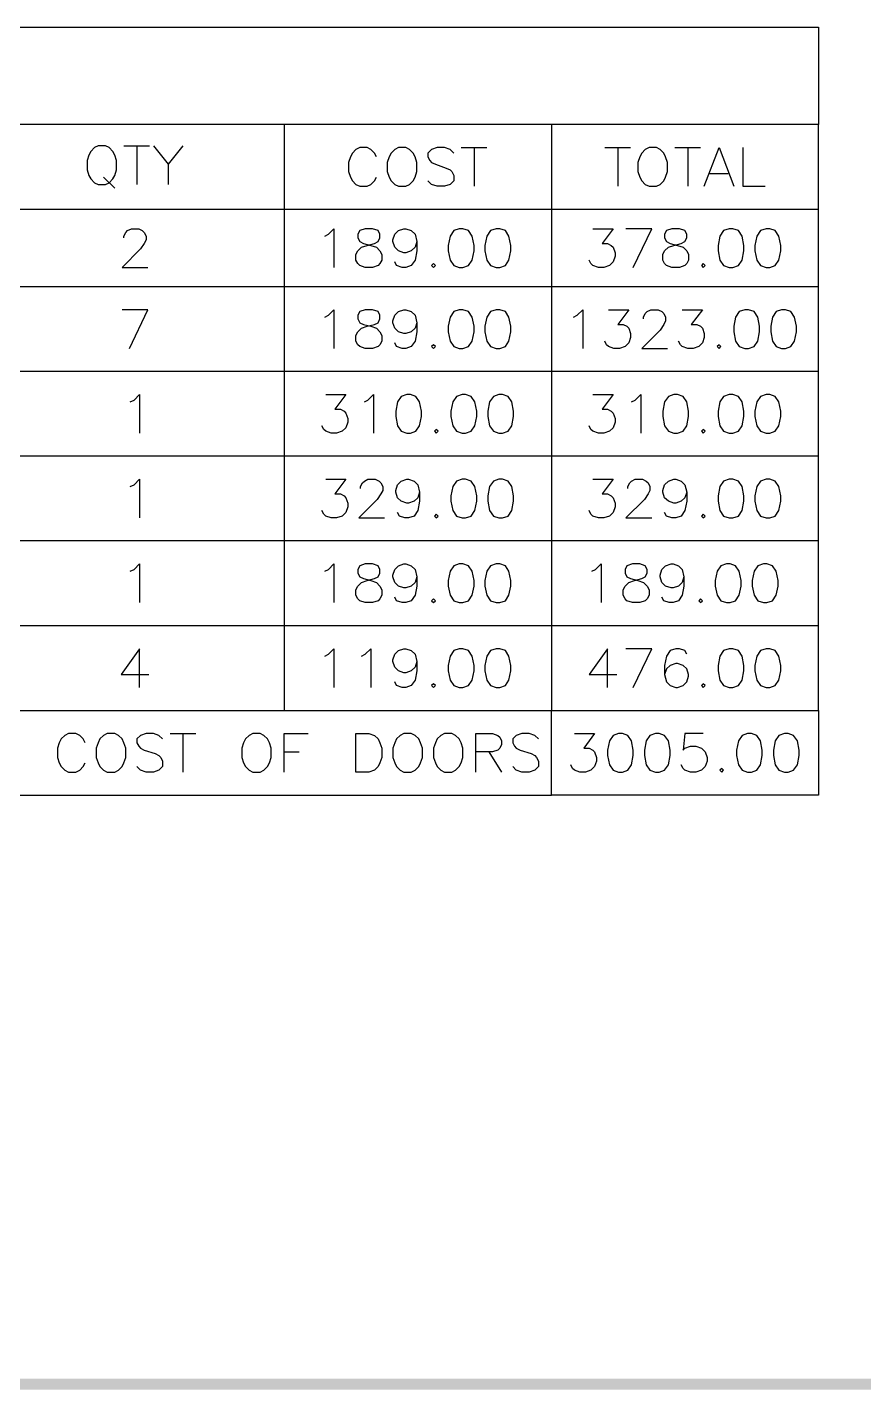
# Paper-space layout 'D-size Plot' of a CAD drawing. Extents: x 0 to 34.1, y 0 to 23.
# Drawn here: x 11.35 to 15.24, y -0.03 to 6.31 of the extents above; entities that cross this region are included whole.
import ezdxf
from ezdxf.xclip import XClip

# ---------------------------------------------------------------- set-up
doc = ezdxf.new("R2010")
doc.units = 0
doc.header["$XCLIPFRAME"] = 0
doc.layers.add('Text', color=7, linetype='Continuous')

# ---------------------------------------------------------------- blocks, each defined once
blk = doc.blocks.new('Viewport3')
at = {"linetype": 'Continuous', "lineweight": 25, "true_color": 0x000000}
blk.add_hatch(color=18, dxfattribs=at).paths.add_polyline_path([(-0.0005, 0.0251), (31.8516, 0.0251), (31.8516, -0.0257), (-0.0005, -0.0257)])
at = {"color": 18, "linetype": 'Continuous', "lineweight": 25, "true_color": 0x000000}
for p, q in [((11.8005, 5.7626), (11.9205, 5.7626)), ((11.8605, 5.7626), (11.8605, 5.5826)), ((12.0755, 5.7626), (12.0063, 5.6768)), ((13.3697, 5.7543), (13.4897, 5.7543)), ((13.4297, 5.7543), (13.4297, 5.5743)), ((14.038, 5.7543), (14.158, 5.7543)), ((14.098, 5.7543), (14.098, 5.5743)), ((14.3638, 5.7543), (14.4838, 5.7543)), ((14.4238, 5.7543), (14.4238, 5.5743)), ((11.7063, 5.6168), (11.758, 5.5651)), ((14.5263, 5.6343), (14.6122, 5.6343)), ((11.158, 3.1351), (12.5463, 3.1351)), ((12.5463, 3.1351), (13.7897, 3.1351)), ((12.0155, 3.0285), (12.1355, 3.0285)), ((12.0755, 3.0285), (12.0755, 2.8485)), ((12.5463, 2.9426), (12.6155, 2.9426)), ((13.498, 2.9426), (13.558, 2.8485)), ((11.158, 2.741), (12.5463, 2.741)), ((12.5463, 2.741), (13.7897, 2.741))]:
    blk.add_line(p, q, dxfattribs=at)
for points in [[(1.6178, 5.861), (1.6178, 6.3143), (2.5353, 6.3143), (3.6154, 6.3143), (4.8412, 6.3143), (7.2837, 6.3143), (8.7838, 6.3143), (11.158, 6.3143), (12.5463, 6.3143), (13.7897, 6.3143), (15.0322, 6.3143), (15.0322, 5.861)], [(12.5463, 5.861), (11.158, 5.861), (11.158, 5.4668)], [(13.7897, 5.861), (12.5463, 5.861), (12.5463, 5.4668)], [(15.0322, 5.4668), (15.0322, 5.861), (13.7897, 5.861), (13.7897, 5.4668)], [(11.6805, 5.7626), (11.6638, 5.7543), (11.6463, 5.7368), (11.638, 5.7193), (11.6296, 5.6943), (11.6296, 5.651), (11.638, 5.6251), (11.6463, 5.6085), (11.6638, 5.591), (11.6805, 5.5826), (11.7155, 5.5826), (11.7321, 5.591), (11.7496, 5.6085), (11.758, 5.6251), (11.7663, 5.651), (11.7663, 5.6943), (11.758, 5.7193), (11.7496, 5.7368), (11.7321, 5.7543), (11.7155, 5.7626), (11.6805, 5.7626)], [(11.938, 5.7626), (12.0063, 5.6768), (12.0063, 5.5826)], [(12.9755, 5.711), (12.9663, 5.7285), (12.9497, 5.7451), (12.9322, 5.7543), (12.898, 5.7543), (12.8805, 5.7451), (12.8638, 5.7285), (12.8555, 5.711), (12.8463, 5.6851), (12.8463, 5.6426), (12.8555, 5.6168), (12.8638, 5.5993), (12.8805, 5.5826), (12.898, 5.5743), (12.9322, 5.5743), (12.9497, 5.5826), (12.9663, 5.5993), (12.9755, 5.6168)], [(13.078, 5.7543), (13.0605, 5.7451), (13.0438, 5.7285), (13.0355, 5.711), (13.0263, 5.6851), (13.0263, 5.6426), (13.0355, 5.6168), (13.0438, 5.5993), (13.0605, 5.5826), (13.078, 5.5743), (13.1122, 5.5743), (13.1297, 5.5826), (13.1463, 5.5993), (13.1555, 5.6168), (13.1638, 5.6426), (13.1638, 5.6851), (13.1555, 5.711), (13.1463, 5.7285), (13.1297, 5.7451), (13.1122, 5.7543), (13.078, 5.7543)], [(13.3355, 5.7285), (13.318, 5.7451), (13.2922, 5.7543), (13.258, 5.7543), (13.2322, 5.7451), (13.2155, 5.7285), (13.2155, 5.711), (13.2238, 5.6943), (13.2322, 5.6851), (13.2497, 5.6768), (13.3005, 5.6593), (13.318, 5.651), (13.3263, 5.6426), (13.3355, 5.6251), (13.3355, 5.5993), (13.318, 5.5826), (13.2922, 5.5743), (13.258, 5.5743), (13.2322, 5.5826), (13.2155, 5.5993)], [(14.2438, 5.7543), (14.2263, 5.7451), (14.2097, 5.7285), (14.2005, 5.711), (14.1922, 5.6851), (14.1922, 5.6426), (14.2005, 5.6168), (14.2097, 5.5993), (14.2263, 5.5826), (14.2438, 5.5743), (14.278, 5.5743), (14.2955, 5.5826), (14.3122, 5.5993), (14.3205, 5.6168), (14.3297, 5.6426), (14.3297, 5.6851), (14.3205, 5.711), (14.3122, 5.7285), (14.2955, 5.7451), (14.278, 5.7543), (14.2438, 5.7543)], [(14.5005, 5.5743), (14.5697, 5.7543), (14.638, 5.5743)], [(14.6805, 5.7543), (14.6805, 5.5743), (14.7838, 5.5743)], [(12.5463, 5.4668), (11.158, 5.4668), (11.158, 5.1068)], [(13.7897, 5.4668), (12.5463, 5.4668), (12.5463, 5.1068)], [(15.0322, 5.1068), (15.0322, 5.4668), (13.7897, 5.4668), (13.7897, 5.1068)], [(11.8005, 5.3343), (11.8005, 5.3426), (11.8096, 5.3593), (11.818, 5.3685), (11.8355, 5.3768), (11.8696, 5.3768), (11.8863, 5.3685), (11.8955, 5.3593), (11.9038, 5.3426), (11.9038, 5.3251), (11.8955, 5.3085), (11.878, 5.2826), (11.7921, 5.1968), (11.9121, 5.1968)], [(12.7355, 5.3426), (12.7521, 5.351), (12.778, 5.3768), (12.778, 5.1968)], [(12.9238, 5.3768), (12.898, 5.3685), (12.8897, 5.351), (12.8897, 5.3343), (12.898, 5.3168), (12.9155, 5.3085), (12.9497, 5.2993), (12.9755, 5.291), (12.9922, 5.2743), (13.0005, 5.2568), (13.0005, 5.231), (12.9922, 5.2143), (12.9838, 5.2051), (12.958, 5.1968), (12.9238, 5.1968), (12.898, 5.2051), (12.8897, 5.2143), (12.8805, 5.231), (12.8805, 5.2568), (12.8897, 5.2743), (12.9063, 5.291), (12.9322, 5.2993), (12.9663, 5.3085), (12.9838, 5.3168), (12.9922, 5.3343), (12.9922, 5.351), (12.9838, 5.3685), (12.958, 5.3768), (12.9238, 5.3768)], [(13.1638, 5.3168), (13.1555, 5.291), (13.138, 5.2743), (13.1122, 5.2651), (13.1038, 5.2651), (13.078, 5.2743), (13.0605, 5.291), (13.0522, 5.3168), (13.0522, 5.3251), (13.0605, 5.351), (13.078, 5.3685), (13.1038, 5.3768), (13.1122, 5.3768), (13.138, 5.3685), (13.1555, 5.351), (13.1638, 5.3168), (13.1638, 5.2743), (13.1555, 5.231), (13.138, 5.2051), (13.1122, 5.1968), (13.0955, 5.1968), (13.0697, 5.2051), (13.0605, 5.2226)], [(13.3605, 5.3768), (13.3355, 5.3685), (13.318, 5.3426), (13.3097, 5.2993), (13.3097, 5.2743), (13.318, 5.231), (13.3355, 5.2051), (13.3605, 5.1968), (13.378, 5.1968), (13.4038, 5.2051), (13.4205, 5.231), (13.4297, 5.2743), (13.4297, 5.2993), (13.4205, 5.3426), (13.4038, 5.3685), (13.378, 5.3768), (13.3605, 5.3768)], [(13.5322, 5.3768), (13.5063, 5.3685), (13.4897, 5.3426), (13.4805, 5.2993), (13.4805, 5.2743), (13.4897, 5.231), (13.5063, 5.2051), (13.5322, 5.1968), (13.5497, 5.1968), (13.5755, 5.2051), (13.5922, 5.231), (13.6005, 5.2743), (13.6005, 5.2993), (13.5922, 5.3426), (13.5755, 5.3685), (13.5497, 5.3768), (13.5322, 5.3768)], [(13.9822, 5.3768), (14.0763, 5.3768), (14.0255, 5.3085), (14.0505, 5.3085), (14.068, 5.2993), (14.0763, 5.291), (14.0855, 5.2651), (14.0855, 5.2485), (14.0763, 5.2226), (14.0597, 5.2051), (14.0338, 5.1968), (14.008, 5.1968), (13.9822, 5.2051), (13.9738, 5.2143), (13.9655, 5.231)], [(14.1705, 5.1968), (14.2563, 5.3768), (14.1363, 5.3768)], [(14.3505, 5.3768), (14.3255, 5.3685), (14.3163, 5.351), (14.3163, 5.3343), (14.3255, 5.3168), (14.3422, 5.3085), (14.3763, 5.2993), (14.4022, 5.291), (14.4197, 5.2743), (14.428, 5.2568), (14.428, 5.231), (14.4197, 5.2143), (14.4105, 5.2051), (14.3855, 5.1968), (14.3505, 5.1968), (14.3255, 5.2051), (14.3163, 5.2143), (14.308, 5.231), (14.308, 5.2568), (14.3163, 5.2743), (14.3338, 5.291), (14.3597, 5.2993), (14.3938, 5.3085), (14.4105, 5.3168), (14.4197, 5.3343), (14.4197, 5.351), (14.4105, 5.3685), (14.3855, 5.3768), (14.3505, 5.3768)], [(14.6163, 5.3768), (14.5905, 5.3685), (14.5738, 5.3426), (14.5655, 5.2993), (14.5655, 5.2743), (14.5738, 5.231), (14.5905, 5.2051), (14.6163, 5.1968), (14.6338, 5.1968), (14.6597, 5.2051), (14.6763, 5.231), (14.6855, 5.2743), (14.6855, 5.2993), (14.6763, 5.3426), (14.6597, 5.3685), (14.6338, 5.3768), (14.6163, 5.3768)], [(14.788, 5.3768), (14.7622, 5.3685), (14.7455, 5.3426), (14.7363, 5.2993), (14.7363, 5.2743), (14.7455, 5.231), (14.7622, 5.2051), (14.788, 5.1968), (14.8055, 5.1968), (14.8305, 5.2051), (14.848, 5.231), (14.8563, 5.2743), (14.8563, 5.2993), (14.848, 5.3426), (14.8305, 5.3685), (14.8055, 5.3768), (14.788, 5.3768)], [(13.2405, 5.2143), (13.2322, 5.2051), (13.2405, 5.1968), (13.2497, 5.2051), (13.2405, 5.2143)], [(14.4963, 5.2143), (14.488, 5.2051), (14.4963, 5.1968), (14.5055, 5.2051), (14.4963, 5.2143)], [(12.5463, 5.1068), (11.158, 5.1068), (11.158, 4.7126)], [(13.7897, 5.1068), (12.5463, 5.1068), (12.5463, 4.7126)], [(15.0322, 4.7126), (15.0322, 5.1068), (13.7897, 5.1068), (13.7897, 4.7126)], [(11.8263, 4.8193), (11.9121, 4.9993), (11.7921, 4.9993)], [(12.7355, 4.9651), (12.7521, 4.9743), (12.778, 4.9993), (12.778, 4.8193)], [(12.9238, 4.9993), (12.898, 4.991), (12.8897, 4.9743), (12.8897, 4.9568), (12.898, 4.9393), (12.9155, 4.931), (12.9497, 4.9226), (12.9755, 4.9143), (12.9922, 4.8968), (13.0005, 4.8793), (13.0005, 4.8543), (12.9922, 4.8368), (12.9838, 4.8285), (12.958, 4.8193), (12.9238, 4.8193), (12.898, 4.8285), (12.8897, 4.8368), (12.8805, 4.8543), (12.8805, 4.8793), (12.8897, 4.8968), (12.9063, 4.9143), (12.9322, 4.9226), (12.9663, 4.931), (12.9838, 4.9393), (12.9922, 4.9568), (12.9922, 4.9743), (12.9838, 4.991), (12.958, 4.9993), (12.9238, 4.9993)], [(13.1638, 4.9393), (13.1555, 4.9143), (13.138, 4.8968), (13.1122, 4.8885), (13.1038, 4.8885), (13.078, 4.8968), (13.0605, 4.9143), (13.0522, 4.9393), (13.0522, 4.9485), (13.0605, 4.9743), (13.078, 4.991), (13.1038, 4.9993), (13.1122, 4.9993), (13.138, 4.991), (13.1555, 4.9743), (13.1638, 4.9393), (13.1638, 4.8968), (13.1555, 4.8543), (13.138, 4.8285), (13.1122, 4.8193), (13.0955, 4.8193), (13.0697, 4.8285), (13.0605, 4.8451)], [(13.3605, 4.9993), (13.3355, 4.991), (13.318, 4.9651), (13.3097, 4.9226), (13.3097, 4.8968), (13.318, 4.8543), (13.3355, 4.8285), (13.3605, 4.8193), (13.378, 4.8193), (13.4038, 4.8285), (13.4205, 4.8543), (13.4297, 4.8968), (13.4297, 4.9226), (13.4205, 4.9651), (13.4038, 4.991), (13.378, 4.9993), (13.3605, 4.9993)], [(13.5322, 4.9993), (13.5063, 4.991), (13.4897, 4.9651), (13.4805, 4.9226), (13.4805, 4.8968), (13.4897, 4.8543), (13.5063, 4.8285), (13.5322, 4.8193), (13.5497, 4.8193), (13.5755, 4.8285), (13.5922, 4.8543), (13.6005, 4.8968), (13.6005, 4.9226), (13.5922, 4.9651), (13.5755, 4.991), (13.5497, 4.9993), (13.5322, 4.9993)], [(13.8922, 4.9651), (13.9097, 4.9743), (13.9355, 4.9993), (13.9355, 4.8193)], [(14.0555, 4.9993), (14.1497, 4.9993), (14.098, 4.931), (14.1238, 4.931), (14.1405, 4.9226), (14.1497, 4.9143), (14.158, 4.8885), (14.158, 4.871), (14.1497, 4.8451), (14.1322, 4.8285), (14.1063, 4.8193), (14.0805, 4.8193), (14.0555, 4.8285), (14.0463, 4.8368), (14.038, 4.8543)], [(14.218, 4.9568), (14.218, 4.9651), (14.2263, 4.9826), (14.2355, 4.991), (14.2522, 4.9993), (14.2863, 4.9993), (14.3038, 4.991), (14.3122, 4.9826), (14.3205, 4.9651), (14.3205, 4.9485), (14.3122, 4.931), (14.2955, 4.9051), (14.2097, 4.8193), (14.3297, 4.8193)], [(14.398, 4.9993), (14.4922, 4.9993), (14.4405, 4.931), (14.4663, 4.931), (14.4838, 4.9226), (14.4922, 4.9143), (14.5005, 4.8885), (14.5005, 4.871), (14.4922, 4.8451), (14.4755, 4.8285), (14.4497, 4.8193), (14.4238, 4.8193), (14.398, 4.8285), (14.3897, 4.8368), (14.3805, 4.8543)], [(14.6897, 4.9993), (14.6638, 4.991), (14.6463, 4.9651), (14.638, 4.9226), (14.638, 4.8968), (14.6463, 4.8543), (14.6638, 4.8285), (14.6897, 4.8193), (14.7063, 4.8193), (14.7322, 4.8285), (14.7497, 4.8543), (14.758, 4.8968), (14.758, 4.9226), (14.7497, 4.9651), (14.7322, 4.991), (14.7063, 4.9993), (14.6897, 4.9993)], [(14.8605, 4.9993), (14.8355, 4.991), (14.818, 4.9651), (14.8097, 4.9226), (14.8097, 4.8968), (14.818, 4.8543), (14.8355, 4.8285), (14.8605, 4.8193), (14.878, 4.8193), (14.9038, 4.8285), (14.9205, 4.8543), (14.9297, 4.8968), (14.9297, 4.9226), (14.9205, 4.9651), (14.9038, 4.991), (14.878, 4.9993), (14.8605, 4.9993)], [(13.2405, 4.8368), (13.2322, 4.8285), (13.2405, 4.8193), (13.2497, 4.8285), (13.2405, 4.8368)], [(14.5697, 4.8368), (14.5605, 4.8285), (14.5697, 4.8193), (14.578, 4.8285), (14.5697, 4.8368)], [(12.5463, 4.7126), (11.158, 4.7126), (11.158, 4.3185)], [(13.7897, 4.7126), (12.5463, 4.7126), (12.5463, 4.3185)], [(15.0322, 4.3185), (15.0322, 4.7126), (13.7897, 4.7126), (13.7897, 4.3185)], [(11.8305, 4.571), (11.848, 4.5793), (11.8738, 4.6051), (11.8738, 4.4251)], [(12.7396, 4.6051), (12.8338, 4.6051), (12.7822, 4.5368), (12.808, 4.5368), (12.8255, 4.5285), (12.8338, 4.5193), (12.8422, 4.4943), (12.8422, 4.4768), (12.8338, 4.451), (12.8163, 4.4343), (12.7905, 4.4251), (12.7655, 4.4251), (12.7396, 4.4343), (12.7305, 4.4426), (12.7221, 4.4593)], [(12.9197, 4.571), (12.9363, 4.5793), (12.9622, 4.6051), (12.9622, 4.4251)], [(13.1163, 4.6051), (13.0905, 4.5968), (13.0738, 4.571), (13.0655, 4.5285), (13.0655, 4.5026), (13.0738, 4.4593), (13.0905, 4.4343), (13.1163, 4.4251), (13.1338, 4.4251), (13.1597, 4.4343), (13.1763, 4.4593), (13.1855, 4.5026), (13.1855, 4.5285), (13.1763, 4.571), (13.1597, 4.5968), (13.1338, 4.6051), (13.1163, 4.6051)], [(13.3738, 4.6051), (13.348, 4.5968), (13.3305, 4.571), (13.3222, 4.5285), (13.3222, 4.5026), (13.3305, 4.4593), (13.348, 4.4343), (13.3738, 4.4251), (13.3905, 4.4251), (13.4163, 4.4343), (13.4338, 4.4593), (13.4422, 4.5026), (13.4422, 4.5285), (13.4338, 4.571), (13.4163, 4.5968), (13.3905, 4.6051), (13.3738, 4.6051)], [(13.5455, 4.6051), (13.5197, 4.5968), (13.5022, 4.571), (13.4938, 4.5285), (13.4938, 4.5026), (13.5022, 4.4593), (13.5197, 4.4343), (13.5455, 4.4251), (13.5622, 4.4251), (13.588, 4.4343), (13.6055, 4.4593), (13.6138, 4.5026), (13.6138, 4.5285), (13.6055, 4.571), (13.588, 4.5968), (13.5622, 4.6051), (13.5455, 4.6051)], [(13.9822, 4.6051), (14.0763, 4.6051), (14.0255, 4.5368), (14.0505, 4.5368), (14.068, 4.5285), (14.0763, 4.5193), (14.0855, 4.4943), (14.0855, 4.4768), (14.0763, 4.451), (14.0597, 4.4343), (14.0338, 4.4251), (14.008, 4.4251), (13.9822, 4.4343), (13.9738, 4.4426), (13.9655, 4.4593)], [(14.1622, 4.571), (14.1797, 4.5793), (14.2055, 4.6051), (14.2055, 4.4251)], [(14.3597, 4.6051), (14.3338, 4.5968), (14.3163, 4.571), (14.308, 4.5285), (14.308, 4.5026), (14.3163, 4.4593), (14.3338, 4.4343), (14.3597, 4.4251), (14.3763, 4.4251), (14.4022, 4.4343), (14.4197, 4.4593), (14.428, 4.5026), (14.428, 4.5285), (14.4197, 4.571), (14.4022, 4.5968), (14.3763, 4.6051), (14.3597, 4.6051)], [(14.6163, 4.6051), (14.5905, 4.5968), (14.5738, 4.571), (14.5655, 4.5285), (14.5655, 4.5026), (14.5738, 4.4593), (14.5905, 4.4343), (14.6163, 4.4251), (14.6338, 4.4251), (14.6597, 4.4343), (14.6763, 4.4593), (14.6855, 4.5026), (14.6855, 4.5285), (14.6763, 4.571), (14.6597, 4.5968), (14.6338, 4.6051), (14.6163, 4.6051)], [(14.788, 4.6051), (14.7622, 4.5968), (14.7455, 4.571), (14.7363, 4.5285), (14.7363, 4.5026), (14.7455, 4.4593), (14.7622, 4.4343), (14.788, 4.4251), (14.8055, 4.4251), (14.8305, 4.4343), (14.848, 4.4593), (14.8563, 4.5026), (14.8563, 4.5285), (14.848, 4.571), (14.8305, 4.5968), (14.8055, 4.6051), (14.788, 4.6051)], [(13.2538, 4.4426), (13.2455, 4.4343), (13.2538, 4.4251), (13.2622, 4.4343), (13.2538, 4.4426)], [(14.4963, 4.4426), (14.488, 4.4343), (14.4963, 4.4251), (14.5055, 4.4343), (14.4963, 4.4426)], [(12.5463, 4.3185), (11.158, 4.3185), (11.158, 3.9243)], [(13.7897, 4.3185), (12.5463, 4.3185), (12.5463, 3.9243)], [(15.0322, 3.9243), (15.0322, 4.3185), (13.7897, 4.3185), (13.7897, 3.9243)], [(11.8305, 4.1768), (11.848, 4.1851), (11.8738, 4.211), (11.8738, 4.031)], [(12.7396, 4.211), (12.8338, 4.211), (12.7822, 4.1426), (12.808, 4.1426), (12.8255, 4.1343), (12.8338, 4.1251), (12.8422, 4.0993), (12.8422, 4.0826), (12.8338, 4.0568), (12.8163, 4.0393), (12.7905, 4.031), (12.7655, 4.031), (12.7396, 4.0393), (12.7305, 4.0485), (12.7221, 4.0651)], [(12.9022, 4.1685), (12.9022, 4.1768), (12.9105, 4.1943), (12.9197, 4.2026), (12.9363, 4.211), (12.9705, 4.211), (12.988, 4.2026), (12.9963, 4.1943), (13.0055, 4.1768), (13.0055, 4.1593), (12.9963, 4.1426), (12.9797, 4.1168), (12.8938, 4.031), (13.0138, 4.031)], [(13.1763, 4.151), (13.168, 4.1251), (13.1505, 4.1085), (13.1255, 4.0993), (13.1163, 4.0993), (13.0905, 4.1085), (13.0738, 4.1251), (13.0655, 4.151), (13.0655, 4.1593), (13.0738, 4.1851), (13.0905, 4.2026), (13.1163, 4.211), (13.1255, 4.211), (13.1505, 4.2026), (13.168, 4.1851), (13.1763, 4.151), (13.1763, 4.1085), (13.168, 4.0651), (13.1505, 4.0393), (13.1255, 4.031), (13.108, 4.031), (13.0822, 4.0393), (13.0738, 4.0568)], [(13.3738, 4.211), (13.348, 4.2026), (13.3305, 4.1768), (13.3222, 4.1343), (13.3222, 4.1085), (13.3305, 4.0651), (13.348, 4.0393), (13.3738, 4.031), (13.3905, 4.031), (13.4163, 4.0393), (13.4338, 4.0651), (13.4422, 4.1085), (13.4422, 4.1343), (13.4338, 4.1768), (13.4163, 4.2026), (13.3905, 4.211), (13.3738, 4.211)], [(13.5455, 4.211), (13.5197, 4.2026), (13.5022, 4.1768), (13.4938, 4.1343), (13.4938, 4.1085), (13.5022, 4.0651), (13.5197, 4.0393), (13.5455, 4.031), (13.5622, 4.031), (13.588, 4.0393), (13.6055, 4.0651), (13.6138, 4.1085), (13.6138, 4.1343), (13.6055, 4.1768), (13.588, 4.2026), (13.5622, 4.211), (13.5455, 4.211)], [(13.9822, 4.211), (14.0763, 4.211), (14.0255, 4.1426), (14.0505, 4.1426), (14.068, 4.1343), (14.0763, 4.1251), (14.0855, 4.0993), (14.0855, 4.0826), (14.0763, 4.0568), (14.0597, 4.0393), (14.0338, 4.031), (14.008, 4.031), (13.9822, 4.0393), (13.9738, 4.0485), (13.9655, 4.0651)], [(14.1455, 4.1685), (14.1455, 4.1768), (14.1538, 4.1943), (14.1622, 4.2026), (14.1797, 4.211), (14.2138, 4.211), (14.2305, 4.2026), (14.2397, 4.1943), (14.248, 4.1768), (14.248, 4.1593), (14.2397, 4.1426), (14.2222, 4.1168), (14.1363, 4.031), (14.2563, 4.031)], [(14.4197, 4.151), (14.4105, 4.1251), (14.3938, 4.1085), (14.368, 4.0993), (14.3597, 4.0993), (14.3338, 4.1085), (14.3163, 4.1251), (14.308, 4.151), (14.308, 4.1593), (14.3163, 4.1851), (14.3338, 4.2026), (14.3597, 4.211), (14.368, 4.211), (14.3938, 4.2026), (14.4105, 4.1851), (14.4197, 4.151), (14.4197, 4.1085), (14.4105, 4.0651), (14.3938, 4.0393), (14.368, 4.031), (14.3505, 4.031), (14.3255, 4.0393), (14.3163, 4.0568)], [(14.6163, 4.211), (14.5905, 4.2026), (14.5738, 4.1768), (14.5655, 4.1343), (14.5655, 4.1085), (14.5738, 4.0651), (14.5905, 4.0393), (14.6163, 4.031), (14.6338, 4.031), (14.6597, 4.0393), (14.6763, 4.0651), (14.6855, 4.1085), (14.6855, 4.1343), (14.6763, 4.1768), (14.6597, 4.2026), (14.6338, 4.211), (14.6163, 4.211)], [(14.788, 4.211), (14.7622, 4.2026), (14.7455, 4.1768), (14.7363, 4.1343), (14.7363, 4.1085), (14.7455, 4.0651), (14.7622, 4.0393), (14.788, 4.031), (14.8055, 4.031), (14.8305, 4.0393), (14.848, 4.0651), (14.8563, 4.1085), (14.8563, 4.1343), (14.848, 4.1768), (14.8305, 4.2026), (14.8055, 4.211), (14.788, 4.211)], [(13.2538, 4.0485), (13.2455, 4.0393), (13.2538, 4.031), (13.2622, 4.0393), (13.2538, 4.0485)], [(14.4963, 4.0485), (14.488, 4.0393), (14.4963, 4.031), (14.5055, 4.0393), (14.4963, 4.0485)], [(12.5463, 3.9243), (11.158, 3.9243), (11.158, 3.5293)], [(13.7897, 3.9243), (12.5463, 3.9243), (12.5463, 3.5293)], [(15.0322, 3.5293), (15.0322, 3.9243), (13.7897, 3.9243), (13.7897, 3.5293)], [(11.8305, 3.7826), (11.848, 3.791), (11.8738, 3.8168), (11.8738, 3.6368)], [(12.7355, 3.7826), (12.7521, 3.791), (12.778, 3.8168), (12.778, 3.6368)], [(12.9238, 3.8168), (12.898, 3.8085), (12.8897, 3.791), (12.8897, 3.7743), (12.898, 3.7568), (12.9155, 3.7485), (12.9497, 3.7393), (12.9755, 3.731), (12.9922, 3.7143), (13.0005, 3.6968), (13.0005, 3.671), (12.9922, 3.6543), (12.9838, 3.6451), (12.958, 3.6368), (12.9238, 3.6368), (12.898, 3.6451), (12.8897, 3.6543), (12.8805, 3.671), (12.8805, 3.6968), (12.8897, 3.7143), (12.9063, 3.731), (12.9322, 3.7393), (12.9663, 3.7485), (12.9838, 3.7568), (12.9922, 3.7743), (12.9922, 3.791), (12.9838, 3.8085), (12.958, 3.8168), (12.9238, 3.8168)], [(13.1638, 3.7568), (13.1555, 3.731), (13.138, 3.7143), (13.1122, 3.7051), (13.1038, 3.7051), (13.078, 3.7143), (13.0605, 3.731), (13.0522, 3.7568), (13.0522, 3.7651), (13.0605, 3.791), (13.078, 3.8085), (13.1038, 3.8168), (13.1122, 3.8168), (13.138, 3.8085), (13.1555, 3.791), (13.1638, 3.7568), (13.1638, 3.7143), (13.1555, 3.671), (13.138, 3.6451), (13.1122, 3.6368), (13.0955, 3.6368), (13.0697, 3.6451), (13.0605, 3.6626)], [(13.3605, 3.8168), (13.3355, 3.8085), (13.318, 3.7826), (13.3097, 3.7393), (13.3097, 3.7143), (13.318, 3.671), (13.3355, 3.6451), (13.3605, 3.6368), (13.378, 3.6368), (13.4038, 3.6451), (13.4205, 3.671), (13.4297, 3.7143), (13.4297, 3.7393), (13.4205, 3.7826), (13.4038, 3.8085), (13.378, 3.8168), (13.3605, 3.8168)], [(13.5322, 3.8168), (13.5063, 3.8085), (13.4897, 3.7826), (13.4805, 3.7393), (13.4805, 3.7143), (13.4897, 3.671), (13.5063, 3.6451), (13.5322, 3.6368), (13.5497, 3.6368), (13.5755, 3.6451), (13.5922, 3.671), (13.6005, 3.7143), (13.6005, 3.7393), (13.5922, 3.7826), (13.5755, 3.8085), (13.5497, 3.8168), (13.5322, 3.8168)], [(13.978, 3.7826), (13.9955, 3.791), (14.0205, 3.8168), (14.0205, 3.6368)], [(14.1663, 3.8168), (14.1405, 3.8085), (14.1322, 3.791), (14.1322, 3.7743), (14.1405, 3.7568), (14.158, 3.7485), (14.1922, 3.7393), (14.218, 3.731), (14.2355, 3.7143), (14.2438, 3.6968), (14.2438, 3.671), (14.2355, 3.6543), (14.2263, 3.6451), (14.2005, 3.6368), (14.1663, 3.6368), (14.1405, 3.6451), (14.1322, 3.6543), (14.1238, 3.671), (14.1238, 3.6968), (14.1322, 3.7143), (14.1497, 3.731), (14.1755, 3.7393), (14.2097, 3.7485), (14.2263, 3.7568), (14.2355, 3.7743), (14.2355, 3.791), (14.2263, 3.8085), (14.2005, 3.8168), (14.1663, 3.8168)], [(14.4063, 3.7568), (14.398, 3.731), (14.3805, 3.7143), (14.3555, 3.7051), (14.3463, 3.7051), (14.3205, 3.7143), (14.3038, 3.731), (14.2955, 3.7568), (14.2955, 3.7651), (14.3038, 3.791), (14.3205, 3.8085), (14.3463, 3.8168), (14.3555, 3.8168), (14.3805, 3.8085), (14.398, 3.791), (14.4063, 3.7568), (14.4063, 3.7143), (14.398, 3.671), (14.3805, 3.6451), (14.3555, 3.6368), (14.338, 3.6368), (14.3122, 3.6451), (14.3038, 3.6626)], [(14.6038, 3.8168), (14.578, 3.8085), (14.5605, 3.7826), (14.5522, 3.7393), (14.5522, 3.7143), (14.5605, 3.671), (14.578, 3.6451), (14.6038, 3.6368), (14.6205, 3.6368), (14.6463, 3.6451), (14.6638, 3.671), (14.6722, 3.7143), (14.6722, 3.7393), (14.6638, 3.7826), (14.6463, 3.8085), (14.6205, 3.8168), (14.6038, 3.8168)], [(14.7755, 3.8168), (14.7497, 3.8085), (14.7322, 3.7826), (14.7238, 3.7393), (14.7238, 3.7143), (14.7322, 3.671), (14.7497, 3.6451), (14.7755, 3.6368), (14.7922, 3.6368), (14.818, 3.6451), (14.8355, 3.671), (14.8438, 3.7143), (14.8438, 3.7393), (14.8355, 3.7826), (14.818, 3.8085), (14.7922, 3.8168), (14.7755, 3.8168)], [(13.2405, 3.6543), (13.2322, 3.6451), (13.2405, 3.6368), (13.2497, 3.6451), (13.2405, 3.6543)], [(14.4838, 3.6543), (14.4755, 3.6451), (14.4838, 3.6368), (14.4922, 3.6451), (14.4838, 3.6543)], [(12.5463, 3.5293), (11.158, 3.5293), (11.158, 3.1351)], [(13.7897, 3.5293), (12.5463, 3.5293), (12.5463, 3.1351)], [(15.0322, 3.1351), (15.0322, 3.5293), (13.7897, 3.5293), (13.7897, 3.1351)], [(11.8738, 3.2426), (11.8738, 3.4226), (11.788, 3.3026), (11.9163, 3.3026)], [(12.7355, 3.3885), (12.7521, 3.3968), (12.778, 3.4226), (12.778, 3.2426)], [(12.9063, 3.3885), (12.9238, 3.3968), (12.9497, 3.4226), (12.9497, 3.2426)], [(13.1638, 3.3626), (13.1555, 3.3368), (13.138, 3.3193), (13.1122, 3.311), (13.1038, 3.311), (13.078, 3.3193), (13.0605, 3.3368), (13.0522, 3.3626), (13.0522, 3.371), (13.0605, 3.3968), (13.078, 3.4143), (13.1038, 3.4226), (13.1122, 3.4226), (13.138, 3.4143), (13.1555, 3.3968), (13.1638, 3.3626), (13.1638, 3.3193), (13.1555, 3.2768), (13.138, 3.251), (13.1122, 3.2426), (13.0955, 3.2426), (13.0697, 3.251), (13.0605, 3.2685)], [(13.3605, 3.4226), (13.3355, 3.4143), (13.318, 3.3885), (13.3097, 3.3451), (13.3097, 3.3193), (13.318, 3.2768), (13.3355, 3.251), (13.3605, 3.2426), (13.378, 3.2426), (13.4038, 3.251), (13.4205, 3.2768), (13.4297, 3.3193), (13.4297, 3.3451), (13.4205, 3.3885), (13.4038, 3.4143), (13.378, 3.4226), (13.3605, 3.4226)], [(13.5322, 3.4226), (13.5063, 3.4143), (13.4897, 3.3885), (13.4805, 3.3451), (13.4805, 3.3193), (13.4897, 3.2768), (13.5063, 3.251), (13.5322, 3.2426), (13.5497, 3.2426), (13.5755, 3.251), (13.5922, 3.2768), (13.6005, 3.3193), (13.6005, 3.3451), (13.5922, 3.3885), (13.5755, 3.4143), (13.5497, 3.4226), (13.5322, 3.4226)], [(14.0505, 3.2426), (14.0505, 3.4226), (13.9655, 3.3026), (14.0938, 3.3026)], [(14.1705, 3.2426), (14.2563, 3.4226), (14.1363, 3.4226)], [(14.4197, 3.3968), (14.4105, 3.4143), (14.3855, 3.4226), (14.368, 3.4226), (14.3422, 3.4143), (14.3255, 3.3885), (14.3163, 3.3451), (14.3163, 3.3026), (14.3255, 3.2685), (14.3422, 3.251), (14.368, 3.2426), (14.3763, 3.2426), (14.4022, 3.251), (14.4197, 3.2685), (14.428, 3.2943), (14.428, 3.3026), (14.4197, 3.3285), (14.4022, 3.3451), (14.3763, 3.3543), (14.368, 3.3543), (14.3422, 3.3451), (14.3255, 3.3285), (14.3163, 3.3026)], [(14.6163, 3.4226), (14.5905, 3.4143), (14.5738, 3.3885), (14.5655, 3.3451), (14.5655, 3.3193), (14.5738, 3.2768), (14.5905, 3.251), (14.6163, 3.2426), (14.6338, 3.2426), (14.6597, 3.251), (14.6763, 3.2768), (14.6855, 3.3193), (14.6855, 3.3451), (14.6763, 3.3885), (14.6597, 3.4143), (14.6338, 3.4226), (14.6163, 3.4226)], [(14.788, 3.4226), (14.7622, 3.4143), (14.7455, 3.3885), (14.7363, 3.3451), (14.7363, 3.3193), (14.7455, 3.2768), (14.7622, 3.251), (14.788, 3.2426), (14.8055, 3.2426), (14.8305, 3.251), (14.848, 3.2768), (14.8563, 3.3193), (14.8563, 3.3451), (14.848, 3.3885), (14.8305, 3.4143), (14.8055, 3.4226), (14.788, 3.4226)], [(13.2405, 3.2593), (13.2322, 3.251), (13.2405, 3.2426), (13.2497, 3.251), (13.2405, 3.2593)], [(14.4963, 3.2593), (14.488, 3.251), (14.4963, 3.2426), (14.5055, 3.251), (14.4963, 3.2593)], [(15.0322, 2.741), (13.7897, 2.741), (13.7897, 3.1351), (15.0322, 3.1351), (15.0322, 2.741)], [(11.6205, 2.9851), (11.6121, 3.0026), (11.5955, 3.0193), (11.578, 3.0285), (11.5438, 3.0285), (11.5263, 3.0193), (11.5096, 3.0026), (11.5005, 2.9851), (11.4921, 2.9593), (11.4921, 2.9168), (11.5005, 2.891), (11.5096, 2.8743), (11.5263, 2.8568), (11.5438, 2.8485), (11.578, 2.8485), (11.5955, 2.8568), (11.6121, 2.8743), (11.6205, 2.891)], [(11.7238, 3.0285), (11.7063, 3.0193), (11.6896, 3.0026), (11.6805, 2.9851), (11.6721, 2.9593), (11.6721, 2.9168), (11.6805, 2.891), (11.6896, 2.8743), (11.7063, 2.8568), (11.7238, 2.8485), (11.758, 2.8485), (11.7755, 2.8568), (11.7921, 2.8743), (11.8005, 2.891), (11.8096, 2.9168), (11.8096, 2.9593), (11.8005, 2.9851), (11.7921, 3.0026), (11.7755, 3.0193), (11.758, 3.0285), (11.7238, 3.0285)], [(11.9805, 3.0026), (11.9638, 3.0193), (11.938, 3.0285), (11.9038, 3.0285), (11.878, 3.0193), (11.8605, 3.0026), (11.8605, 2.9851), (11.8696, 2.9685), (11.878, 2.9593), (11.8955, 2.951), (11.9463, 2.9343), (11.9638, 2.9251), (11.9721, 2.9168), (11.9805, 2.8993), (11.9805, 2.8743), (11.9638, 2.8568), (11.938, 2.8485), (11.9038, 2.8485), (11.878, 2.8568), (11.8605, 2.8743)], [(12.4005, 3.0285), (12.3838, 3.0193), (12.3663, 3.0026), (12.358, 2.9851), (12.3496, 2.9593), (12.3496, 2.9168), (12.358, 2.891), (12.3663, 2.8743), (12.3838, 2.8568), (12.4005, 2.8485), (12.4355, 2.8485), (12.4521, 2.8568), (12.4696, 2.8743), (12.478, 2.891), (12.4863, 2.9168), (12.4863, 2.9593), (12.478, 2.9851), (12.4696, 3.0026), (12.4521, 3.0193), (12.4355, 3.0285), (12.4005, 3.0285)], [(12.5463, 2.8485), (12.5463, 3.0285), (12.658, 3.0285)], [(12.8805, 2.8485), (12.8805, 3.0285), (12.9405, 3.0285), (12.9663, 3.0193), (12.9838, 3.0026), (12.9922, 2.9851), (13.0005, 2.9593), (13.0005, 2.9168), (12.9922, 2.891), (12.9838, 2.8743), (12.9663, 2.8568), (12.9405, 2.8485), (12.8805, 2.8485)], [(13.1038, 3.0285), (13.0863, 3.0193), (13.0697, 3.0026), (13.0605, 2.9851), (13.0522, 2.9593), (13.0522, 2.9168), (13.0605, 2.891), (13.0697, 2.8743), (13.0863, 2.8568), (13.1038, 2.8485), (13.138, 2.8485), (13.1555, 2.8568), (13.1722, 2.8743), (13.1805, 2.891), (13.1897, 2.9168), (13.1897, 2.9593), (13.1805, 2.9851), (13.1722, 3.0026), (13.1555, 3.0193), (13.138, 3.0285), (13.1038, 3.0285)], [(13.2922, 3.0285), (13.2755, 3.0193), (13.258, 3.0026), (13.2497, 2.9851), (13.2405, 2.9593), (13.2405, 2.9168), (13.2497, 2.891), (13.258, 2.8743), (13.2755, 2.8568), (13.2922, 2.8485), (13.3263, 2.8485), (13.3438, 2.8568), (13.3605, 2.8743), (13.3697, 2.891), (13.378, 2.9168), (13.378, 2.9593), (13.3697, 2.9851), (13.3605, 3.0026), (13.3438, 3.0193), (13.3263, 3.0285), (13.2922, 3.0285)], [(13.438, 2.8485), (13.438, 3.0285), (13.5155, 3.0285), (13.5405, 3.0193), (13.5497, 3.011), (13.558, 2.9943), (13.558, 2.9768), (13.5497, 2.9593), (13.5405, 2.951), (13.5155, 2.9426), (13.438, 2.9426)], [(13.7297, 3.0026), (13.7122, 3.0193), (13.6863, 3.0285), (13.6522, 3.0285), (13.6263, 3.0193), (13.6097, 3.0026), (13.6097, 2.9851), (13.618, 2.9685), (13.6263, 2.9593), (13.6438, 2.951), (13.6955, 2.9343), (13.7122, 2.9251), (13.7205, 2.9168), (13.7297, 2.8993), (13.7297, 2.8743), (13.7122, 2.8568), (13.6863, 2.8485), (13.6522, 2.8485), (13.6263, 2.8568), (13.6097, 2.8743)], [(13.8963, 3.0285), (13.9905, 3.0285), (13.9397, 2.9593), (13.9655, 2.9593), (13.9822, 2.951), (13.9905, 2.9426), (13.9997, 2.9168), (13.9997, 2.8993), (13.9905, 2.8743), (13.9738, 2.8568), (13.948, 2.8485), (13.9222, 2.8485), (13.8963, 2.8568), (13.888, 2.8651), (13.8797, 2.8826)], [(14.1022, 3.0285), (14.0763, 3.0193), (14.0597, 2.9943), (14.0505, 2.951), (14.0505, 2.9251), (14.0597, 2.8826), (14.0763, 2.8568), (14.1022, 2.8485), (14.1197, 2.8485), (14.1455, 2.8568), (14.1622, 2.8826), (14.1705, 2.9251), (14.1705, 2.951), (14.1622, 2.9943), (14.1455, 3.0193), (14.1197, 3.0285), (14.1022, 3.0285)], [(14.2738, 3.0285), (14.248, 3.0193), (14.2305, 2.9943), (14.2222, 2.951), (14.2222, 2.9251), (14.2305, 2.8826), (14.248, 2.8568), (14.2738, 2.8485), (14.2905, 2.8485), (14.3163, 2.8568), (14.3338, 2.8826), (14.3422, 2.9251), (14.3422, 2.951), (14.3338, 2.9943), (14.3163, 3.0193), (14.2905, 3.0285), (14.2738, 3.0285)], [(14.4963, 3.0285), (14.4105, 3.0285), (14.4022, 2.951), (14.4105, 2.9593), (14.4363, 2.9685), (14.4622, 2.9685), (14.488, 2.9593), (14.5055, 2.9426), (14.5138, 2.9168), (14.5138, 2.8993), (14.5055, 2.8743), (14.488, 2.8568), (14.4622, 2.8485), (14.4363, 2.8485), (14.4105, 2.8568), (14.4022, 2.8651), (14.3938, 2.8826)], [(14.7022, 3.0285), (14.6763, 3.0193), (14.6597, 2.9943), (14.6505, 2.951), (14.6505, 2.9251), (14.6597, 2.8826), (14.6763, 2.8568), (14.7022, 2.8485), (14.7197, 2.8485), (14.7455, 2.8568), (14.7622, 2.8826), (14.7705, 2.9251), (14.7705, 2.951), (14.7622, 2.9943), (14.7455, 3.0193), (14.7197, 3.0285), (14.7022, 3.0285)], [(14.8738, 3.0285), (14.848, 3.0193), (14.8305, 2.9943), (14.8222, 2.951), (14.8222, 2.9251), (14.8305, 2.8826), (14.848, 2.8568), (14.8738, 2.8485), (14.8905, 2.8485), (14.9163, 2.8568), (14.9338, 2.8826), (14.9422, 2.9251), (14.9422, 2.951), (14.9338, 2.9943), (14.9163, 3.0193), (14.8905, 3.0285), (14.8738, 3.0285)], [(14.5822, 2.8651), (14.5738, 2.8568), (14.5822, 2.8485), (14.5905, 2.8568), (14.5822, 2.8651)]]:
    blk.add_lwpolyline(points, dxfattribs=at)

psp = doc.layouts.new('D-size Plot')

# ---------------------------------------------------------------- block references
at = {"layer": 'Text', "color": 7, "linetype": 'Continuous', "lineweight": 25}
ref = psp.add_blockref('Viewport3', (0, 0), dxfattribs=at)
XClip(ref).set_block_clipping_path([(-0.0271844795, -0.0273917144), (35.5166152211, 23.1227052768)])

doc.saveas('drawing.dxf')
